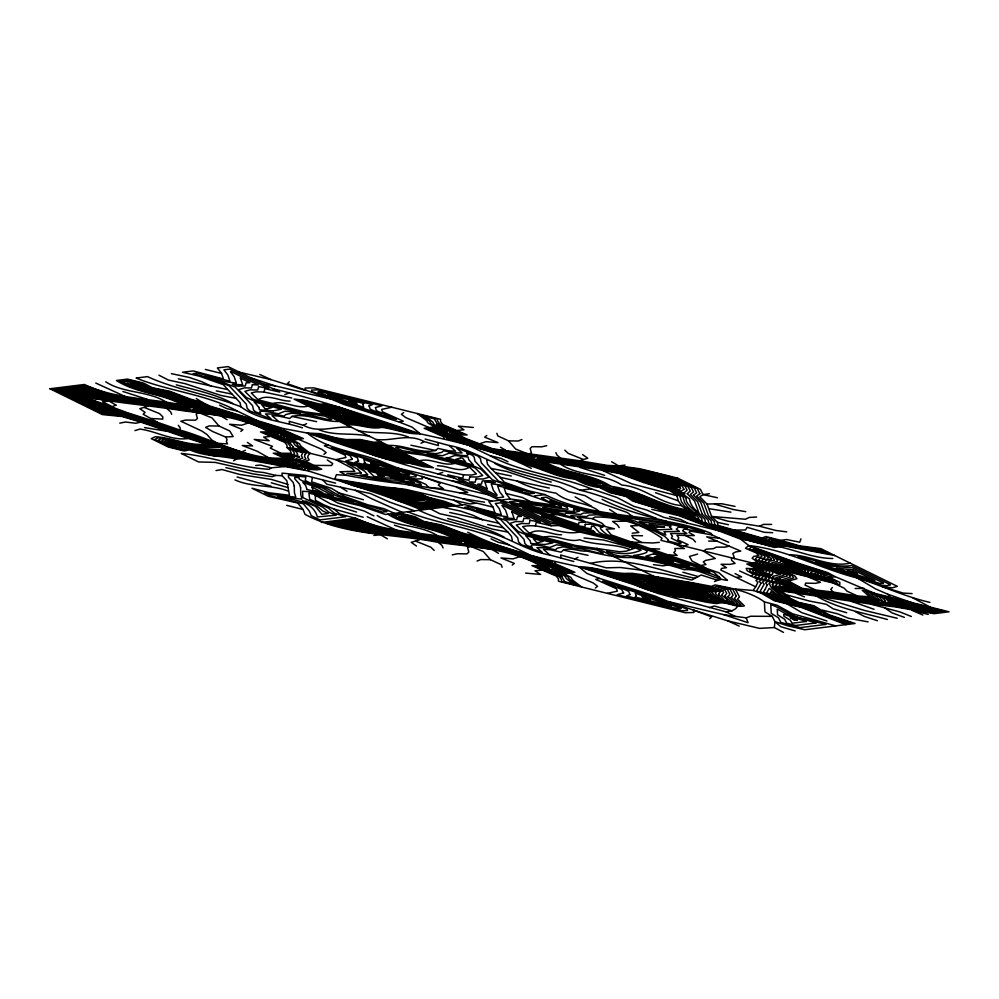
<?xml version="1.0" encoding="UTF-8"?>
<svg xmlns="http://www.w3.org/2000/svg" width="999" height="999" viewBox="0 0 999 999"><rect width="100%" height="100%" fill="white"/><g stroke="black" fill="none" stroke-linecap="round" stroke-linejoin="round"><path stroke-width="1.5" d="M731.568 557.854L731.53 560.214L735.064 563.399L730.032 564.373L721.078 564.285L726.498 567.682L721.553 568.394L720.828 570.042L755.656 586.788L757.854 582.467L755.943 580.456L757.841 579.22L739.572 570.928M467.707 532.217C502.022 549.949 541.146 558.453 578.746 566.733L586.925 573.451L599.562 578.421L655.669 596.328L668.006 601.523L693.318 610.027L693.943 612.487L685.314 612.724L558.503 581.256L558.379 578.846L556.181 575.998L531.893 565.621L540.197 565.634C509.128 548.164 472.952 547.402 438.474 542.445C394.006 533.503 346.066 536.213 305.07 514.41L303.034 509.465L297.727 503.034L268.344 496.316L251.96 488.249L269.181 492.794L289.46 495.279L286.863 480.831L282.143 475.699L282.08 473.114L304.982 475.412L335.577 483.166M783.478 632.392L774.375 627.534L774.937 621.64L772.264 616.371L764.947 611.888L764.397 601.885C750.112 591.62 732.13 588.374 715.172 584.914L711.538 586.351C684.964 581.306 658.466 576.947 631.892 573.239C613.661 574.924 596.828 566.795 578.746 566.733L632.642 584.215L658.803 593.706L726.061 611.863L735.189 616.358L746.191 617.832L750.674 616.233L772.264 616.371M769.48 578.608L768.031 579.72L773.701 583.553M766.295 577.922L759.19 572.514C774.225 576.211 771.49 570.242 762.025 567.544L776.96 571.253L783.041 573.826L784.015 575.137L775.898 577.697L792.432 587.3L806.68 591.645L772.989 587.037C768.93 587.649 771.727 585.614 768.818 583.878L770.529 582.529L764.685 578.933L766.295 577.946M888.673 601.835L918.543 607.442L886.712 599.55L888.673 601.798M312.3 477.897L311.638 481.868L331.418 488.299L345.067 496.665L367.882 504.832L383.841 508.666L394.418 513.349M718.568 594.005L720.416 591.758L709.19 590.109M721.728 594.942L723.601 592.607L722.889 591.246L708.778 589.46L686.238 584.403L678.433 583.978L706.867 597.989C712.549 594.767 738.336 607.854 722.002 595.466M724.887 595.729L726.773 593.468L724.849 589.735L721.665 590.347L710.301 589.11L684.228 583.428L673.988 582.679L707.729 599.288L713.998 598.713L730.968 602.01L725.049 596.141M728.046 596.59L734.315 602.984L716.046 599.675L707.517 600.074L668.905 581.056L682.217 582.454L708.366 588.174L719.292 589.348L723.064 588.286L727.284 589.185L729.957 594.318L728.071 596.503M380.706 441.77L373.676 442.245L360.464 439.56L345.704 439.51L335.214 437.737L320.479 433.691L307.33 433.054L283.254 428.546L210.577 406.281L202.722 402.634L190.709 399.225L169.768 391.283L152.56 387.812L143.656 383.104L127.497 379.108L116.446 380.482C136.488 393.606 162.038 393.032 182.692 405.132C149.925 398.014 115.147 399.238 84.353 384.478L49.95 388.761C93.456 401.411 138.749 403.721 183.329 410.764C212.575 414.622 242.645 417.058 268.781 431.955L260.477 431.943L284.752 442.332L286.95 445.179L287.075 447.577L290.297 450.761L291.333 453.321L273.189 453.184L284.365 457.992C247.702 460.527 214.36 439.56 179.758 430.007L180.27 427.984L178.284 425.274M773.688 583.603L772.04 584.727L773.538 586.338M325.537 414.61L304.046 411.775L258.067 399.737L251.211 392.969L256.044 391.808L263.973 392.033L264.86 388.661L279.795 392.083L228.072 366.608L217.382 367.932L221.578 373.414L223.464 378.996L193.269 370.929L182.53 372.265L199.363 376.173L223.214 384.627L240.035 402.609L240.884 406.793C258.366 420.055 282.005 421.016 302.46 427.847M402.035 452.285L423.539 455.119L469.518 467.157L476.373 473.913L471.528 475.074L463.598 474.85L462.712 478.221L447.777 474.812L551.223 525.749L558.778 525.536L579.682 532.017L608.179 538.823L634.377 548.351L626.086 551.186L619.742 551.748L575.461 545.442L529.482 533.416L522.627 526.648C541.683 522.177 560.364 536.076 579.682 532.017M535.402 525.711L536.288 522.34L551.223 525.749M712.324 592.07L712.337 592.719M800.961 538.873L799.749 542.22L786.488 539.497L780.818 540.384L765.796 536.525L762.012 538.049L717.919 525.387L717.457 522.352L711.6 516.446L707.03 504.045L699.824 496.815L703.034 494.58L709.352 493.756M291.995 464.922L303.833 464.747L299.837 462.774L293.694 463.748M771.34 559.228L768.006 555.357L761.738 552.335L819.63 572.29L821.178 573.126L817.332 573.813L817.632 574.85L826.123 579.17L770.241 565.309L765.072 561.438L766.046 560.264L771.328 559.24M765.109 589.447L767.282 584.827M754.145 548.863L823.725 572.489L828.208 574.9L823.551 575.674L823.838 576.311L833.503 581.006L833.491 582.067L761.7 564.26L763.898 563.448L758.616 559.852L759.852 558.341C774.6 558.903 753.433 549.562 752.384 549.775L754.095 548.913M672.477 596.915C687.449 596.515 702.11 602.597 717.232 603.571C726.423 600.536 735.027 608.091 744.342 605.894L737.537 599.15L739.485 596.89L735.364 589.023L753.246 590.484L755.656 586.788M765.084 589.472L763.298 592.207C776.011 597.065 786.488 605.394 801.186 605.769L820.616 613.211C810.189 603.433 794.592 605.731 783.179 597.464L771.665 588.111L888.973 603.995L926.435 610.564L933.878 609.64L874.912 595.017L876.023 595.879M737.799 606.206L735.576 608.791L731.967 610.839L726.061 611.863M712.374 591.995L711.6 591.745M715.509 592.907L716.32 591.957L714.809 591.733M832.392 587.537L830.756 589.36L833.104 592.082L857.279 595.941L869.63 596.778L862.212 590.259L949.05 611.8L934.115 613.661L894.517 606.78L870.803 604.108L781.268 590.896L790.883 598.588L799.013 602.484L813.985 605.781L829.282 614.885L855.094 623.488L804.844 629.745L787.849 625.849L774.937 621.64L780.831 626.723L795.179 630.943M885.376 601.348L882.904 598.064L923.763 608.204L904.632 606.043L882.055 601.76L885.364 601.361M289.285 381.793L287.362 383.691L330.994 399.038L343.331 404.245L399.438 422.14L412.075 427.11L420.254 433.828C457.854 442.107 496.978 450.611 531.293 468.344M709.715 618.768L711.638 616.87L693.318 610.027L727.946 620.916L759.602 628.383L774.375 627.534M779.844 585.551L778.933 586.151L787.237 587.287L775.374 580.918L774.725 581.306L777.884 583.004M273.227 410.876L259.428 409.827L258.966 407.505M339.373 421.416C323.501 422.34 307.742 412.924 291.933 416.421L289.623 418.494L278.509 416.046L271.99 415.646L278.484 421.403M388.211 445.467C404.071 444.543 419.83 453.958 435.639 450.474L437.949 448.389L449.075 450.836L455.594 451.236L449.1 445.492L425.124 439.048M526.498 506.98L578.621 524.587L578.97 522.377L587.337 522.077L614.46 528.796L606.243 529.133L611.288 534.915L719.08 572.852L727.459 580.357C712.612 578.933 699.687 568.231 684.315 569.73C666.995 563.973 649.263 560.152 631.256 557.417C617.132 558.316 600.986 554.12 586.975 551.111C579.058 551.723 570.978 547.152 563.361 550.087L561.051 552.172L549.925 549.725L543.406 549.325L549.9 555.069L573.876 561.513M783.778 562.949L787.112 564.048M266.87 409.14L265.01 408.653M460.589 457.842L462.437 458.029L465.671 461.9L455.856 459.328L460.202 458.054M538.449 542.694L536.563 542.532L533.329 538.661L543.144 541.233L538.836 542.482M772.464 579.87L771.378 580.506L775.224 582.592M240.809 431.418L242.907 429.72L229.583 424.275L241.533 425.199L248.114 423.064M486.775 435.464L484.677 437.162L497.989 442.607L486.038 441.683L479.458 443.831L466.271 438.723L458.803 434.927L467.107 434.94L442.819 424.563L440.621 421.715L440.497 419.305L313.686 387.837L305.057 388.074L305.682 390.534L271.054 379.645L239.398 372.177M512.225 565.097L514.323 563.399L501.011 557.954L512.962 558.878L519.542 556.743M323.901 454.345L326.149 452.597L321.803 449.3L298.551 439.348L292.757 439.947L299.45 443.756L301.124 446.391L310.239 453.334L308.291 455.219L307.704 457.38L309.166 459.965L305.469 461.188L321.778 469.218L317.033 469.867L307.854 469.293L308.703 471.041C346.665 483.404 384.74 494.605 421.541 509.977M403.671 412.55L401.423 414.285L405.769 417.594L429.021 427.535L434.815 426.935L428.121 423.139L426.448 420.492L417.332 413.561M595.329 588.024L597.577 586.276L593.231 582.966L569.979 573.026L564.185 573.626L570.879 577.422L572.552 580.069L581.668 587.012M703.833 550.973L706.218 549.188L713.386 548.663L716.283 547.152L724.887 547.152L729.145 546.166L740.796 551.098L735.626 551.96L732.816 553.483L734.64 558.616M678.908 489.735L680.731 488.461L680.132 487.262L673.726 488.061L678.758 489.685M308.703 471.041L285.077 466.533L271.328 467.819L269.143 469.293C239.423 467.694 211.064 456.343 181.256 453.421L198.564 461.95L215.222 462.4L255.494 471.628L263.898 472.552L275.861 475.412L282.143 475.699M273.251 410.864L281.456 409.203L254.108 401.86L254.932 402.634M776.685 584.665L775.261 585.589L775.911 586.276L792.257 588.573L770.329 577.035M561.051 558.016L560.614 554.982L606.256 567.832L620.217 567.482L641.47 570.204L664.497 573.788L691.795 580.007L701.173 574.999L717.669 580.307L721.103 579.445M233.579 460.826L236.501 459.053L241.983 458.728L285.077 466.533M224.962 449.787L225.362 449.225L244.293 455.619L234.528 453.796M228.059 450.724L237.962 453.946L226.498 451.91M751.31 575.774L753.621 574.413L747.202 570.779L746.203 568.381L757.554 568.98L746.815 564.01L753.333 563.249M499.5 500.287L585.164 521.528L577.385 517.22L592.332 518.631L595.054 517.082C618.656 516.446 642.906 524.587 662 538.211L660.926 540.334L839.809 584.702L839.822 582.33L829.894 577.559L835.239 576.673L874.749 593.369M773.039 576.348L773.114 577.459M289.635 424.338L289.186 421.303L303.459 425.312L306.581 423.626M421.004 443.256L424.125 441.583L438.386 445.579L437.949 442.545M574.875 558.99L577.996 557.305M258.067 399.737C267.944 393.406 279.495 401.273 290.135 401.099M469.518 467.157C459.627 473.476 448.076 465.609 437.45 465.784M529.482 533.416C539.373 527.085 550.924 534.952 561.55 534.777M808.041 571.003L809.365 570.679L791.945 565.122M780.531 562.125L774.774 563.798L777.197 565.434L808.803 573.101M267.17 408.928L271.728 407.555L261.913 404.995L264.972 408.603M228.022 450.736L217.695 451.161L224.937 451.773M756.655 517.045L749.387 517.407L745.366 519.243L711.6 516.446L727.697 521.153L759.552 526.223L763.561 524.388L771.628 524.425M242.769 451.448L245.429 450.274M521.928 439.498L518.344 440.996L508.553 440.871L497.789 435.889L496.89 433.291M477.072 561.063L480.656 559.565L490.447 559.69L501.211 564.672L502.11 567.27M224.875 449.825L208.441 450.437L193.419 447.702C206.843 451.136 220.791 451.511 234.515 453.796M179.758 430.007L157.605 422.365L143.169 414.26L145.042 412.35L139.823 408.678L147.902 406.156M479.458 443.831L492.844 448.838L579.682 460.739L587.749 458.216L582.542 454.545M416.458 546.028L411.251 542.357L419.318 539.835M714.435 581.53L717.669 580.307M773.064 576.336L780.781 574.238L775.886 571.515L767.107 569.343C777.234 572.265 773.288 576.935 762.437 573.551L768.83 577.734M774.1 560.352L769.13 561.213L768.306 562.225L773.039 565.471L820.142 577.147L813.998 573.364L817.669 572.24L771.228 556.181L774.612 559.665M275.861 475.412L272.29 476.673L253.309 473.938L225.886 467.657M284.802 394.543L289.523 392.932C333.741 404.57 376.898 419.318 420.254 433.828C407.005 434.39 394.855 429.046 381.88 427.372C370.005 429.945 358.629 423.414 346.865 425.112M488.174 494.705C452.759 486.913 417.844 476.298 384.24 462.649C359.178 451.885 328.808 450.749 307.33 433.054C350.686 447.564 393.831 462.312 438.049 473.951L442.769 472.34M709.477 607.629L714.198 606.018L731.967 610.839M134.952 430.619L139.81 429.083C156.019 431.019 171.791 441.083 188.162 438.461L205.981 444.031C188.624 446.228 172.477 437.774 155.307 436.713L151.274 438.661L168.119 446.953L184.303 450.986L189.698 449.837C204.695 456.506 220.916 455.656 236.501 459.053M683.828 546.003L688.099 544.692L677.759 539.822L678.796 537.862L676.935 535.264L694.367 535.589L688.973 532.43L690.284 531.056L712.037 534.915L728.646 542.27M776.997 561.363L777.684 560.302L775.761 558.329L789.335 563.636M811.6 571.778L810.876 572.627M399.438 422.14L403.259 421.153L382.48 411.813L381.705 409.39L391.745 407.205M328.147 444.742L324.325 445.741L345.092 455.069L345.879 457.492L335.826 459.677L352.46 468.481L354.795 471.291L339.91 471.778L346.466 475.349C394.842 485.014 444.717 486.163 492.07 501.211M599.562 578.421L595.741 579.408L616.52 588.748L617.295 591.171L607.255 593.356M272.715 403.559C284.44 400.05 296.303 409.39 308.179 406.056M454.857 463.324C443.144 466.833 431.281 457.492 419.393 460.826M544.143 537.237C555.856 533.728 567.719 543.069 579.607 539.735C595.829 545.791 613.498 543.256 629.682 549.425M546.74 445.654L541.82 446.815L532.042 446.69L530.157 448.451L531.418 452.947L528.421 454.145L515.634 449.026L508.553 440.871M452.26 554.907L457.18 553.746L466.958 553.871L468.843 552.11L467.582 547.614L470.579 546.416L483.366 551.535L490.447 559.69M776.885 561.388L771.54 563.011L775.199 565.471L814.16 575.137L810.901 572.664M785.813 564.31L788.024 564.947M188.162 438.461L140.946 422.14L135.702 423.239L125.512 422.028L119.755 423.139M697.602 554.108L689.435 556.443L692.045 561.076L705.818 568.019M752.297 562.999L757.604 561.938L752.147 558.279L753.671 556.431L758.803 555.569L756.031 552.834L745.466 548.276L748.825 545.579C786.8 549.575 820.554 568.793 857.179 577.996C881.655 585.464 904.894 596.74 929.907 602.385M701.723 565.309L705.931 564.522L703.284 561.925L705.531 560.439L715.272 558.491L702.909 550.736M785.626 564.348L781.243 565.359L801.498 570.354M216.046 470.566L221.94 469.53L239.648 474.425L271.278 479.395L287.974 484.403M782.716 563.361L777.996 564.597L805.144 571.828L804.632 571.128M811.613 571.778L813.536 571.453L793.069 564.922M706.081 596.665L682.492 585.089L688.261 585.364L706.543 589.522M668.244 565.022L662.986 565.821L653.408 564.647M298.551 439.348L303.459 438.623L284.565 430.407L283.254 428.546M429.021 427.535L424.113 428.271L443.007 436.476L444.318 438.349M569.979 573.026L574.887 572.29L555.993 564.085L554.682 562.212M651.773 509.328L678.446 515.521L740.571 539.098L748.001 540.209L774.587 547.464L785.289 546.128L834.777 555.531M706.093 596.665L723.8 599.6L718.955 594.805M89.96 389.21L70.18 391.633L82.642 394.73L112.125 397.689L140.722 402.472L189.423 408.741L132.879 400.424L111.988 396.391L89.972 389.223M412.175 497.652L407.105 498.289L403.146 496.303M416.246 498.489L408.216 499.5L398.376 494.98L399.837 495.179M321.378 522.44L355.781 518.156C386.563 532.917 421.353 531.693 454.12 538.811C433.466 526.71 407.917 527.285 387.874 514.16M510.202 498.951L506.006 493.469L504.12 487.899C521.603 492.694 538.586 497.452 554.982 505.194L510.202 498.951L488.798 501.61L492.994 507.092L494.88 512.662L464.697 504.607L385.339 514.473L360.327 505.781L315.234 495.217L315.497 500.349L323.651 504.732L334.028 509.053L363.211 517.232M534.303 495.954L545.054 494.617C596.603 520.541 657.841 512.137 711.076 533.329L712.037 534.915M449.1 445.492C473.364 449.8 492.769 465.097 516.92 470.142C538.249 476.236 559.964 480.681 580.094 490.259L591.458 488.848L616.97 497.49L633.903 506.381L646.603 509.965L663.786 517.345L719.367 530.881M524.85 464.248C541.783 468.618 557.28 477.497 575.012 479.083C585.764 485.427 598.701 489.473 611.126 486.401C637.724 489.697 660.152 505.544 686.463 509.915L681.58 505.619L678.296 500.861L676.847 495.654L670.279 490.859L643.219 482.405L619.417 473.551L601.823 470.129L544.88 461.75C565.534 473.851 591.083 473.276 611.126 486.401M643.219 482.405L677.622 478.134L700.386 489.335L703.034 494.58L717.482 497.764M625.087 465.097L618.593 465.859L607.467 465.409L579.682 460.739M373.913 535.464L380.407 534.702L387.387 538.811M632.18 533.191L638.885 532.479L630.644 525.911L637.911 525.574M550.174 515.234L556.918 514.522M850.224 563.136C829.282 567.869 809.964 554.732 789.485 554.795M659.415 542.332L652.772 542.981L631.793 542.145M270.105 436.476L263.636 437.087L269.181 440.771L254.221 439.435L272.527 446.353L270.217 448.076L279.82 452.684M457.467 430.419L463.948 429.795L458.391 426.123L473.351 427.46M541.533 570.142L535.052 570.766L540.609 574.437L525.649 573.114M255.719 465.497L260.514 465.047L271.328 467.819M336.613 410.227L338.886 410.027L357.505 416.795M288.112 491.071C270.916 484.303 252.148 487.762 234.99 479.895M662.387 590.334L660.114 590.534L641.495 583.766M326.523 403.658L320.167 404.208L304.258 400.187L294.031 399.088L433.541 467.794L423.314 466.695L407.405 462.674L401.061 463.236M352.747 417.482L349.9 417.744L342.182 413.948L351.86 417.182M362.35 420.392C349.987 423.052 339.26 414.797 328.646 409.94L328.971 410.002M362.425 445.504C377.51 442.707 391.196 452.547 404.245 458.678C392.42 455.606 381.443 457.342 370.067 450.099M368.144 447.49L378.534 447.789L394.205 455.507L390.284 454.932M371.054 448.476L377.472 448.151L389.722 454.183L388.686 454.033M636.688 580.169C648.888 577.509 659.802 585.751 670.354 590.621L670.117 590.571M736.9 577.272L741.633 576.898L735.089 573.588M336.526 410.239L323.326 408.204C336.713 415.097 350.711 423.988 366.371 421.378M293.644 463.748L292.22 463.748M662.399 590.334L675.674 592.357L652.147 580.769L643.281 578.97L630.207 579.008M339.323 411.226L356.893 417.17M659.727 589.323L642.107 583.391M225.599 437.013L233.142 436.575L229.795 430.994L219.018 426.024L209.228 425.899L205.644 427.385L212.575 431.481L225.599 437.013L227.085 439.61L226.373 441.57L227.535 443.893L217.47 443.344L211.751 439.985L207.118 434.652L202.11 431.181L180.844 421.228L185.752 420.067L195.529 420.192L197.415 418.431L196.166 413.948L199.151 412.737L211.938 417.857L219.018 426.024M362.262 445.517L360.414 445.467M370.779 448.501L372.415 449.15M459.865 492.819L467.807 492.42L456.518 487.237M303.459 425.312C319.131 433.866 335.065 425.474 351.448 427.36M424.125 441.583C408.441 433.029 392.507 441.421 376.136 439.523M590.409 563.411C625.761 555.132 660.726 571.453 695.304 578.346M707.03 504.045L721.653 503.746L735.039 506.406M367.719 447.515L366.333 447.502M733.303 530.157L745.566 529.945L747.152 527.347L764.397 532.292L772.702 532.704M339.26 411.238L338.236 411.238M659.74 589.323L660.814 589.323M314.148 465.384L331.518 465.509L332.729 463.586L327.247 459.927M364.722 446.516C377.247 443.831 388.199 451.835 398.938 456.955L397.14 456.618M413.898 479.045L422.527 478.808L421.89 476.348L440.209 483.191L438.286 485.089L443.556 488.773L428.471 487.337L425.874 484.39L413.898 479.045L287.075 447.577M364.635 446.516L363.823 446.516M662.687 527.047L655.556 527.247L649.075 524.275L664.647 527.11L662.712 527.047M855.094 588.498L864.222 588.386M341.546 412.237L338.786 412.112M657.404 588.324L660.239 588.461M361.288 419.38C351.136 420.941 341.958 417.132 333.366 411.376L338.624 412.088M386.713 454.645L371.341 449.363M628.234 521.128L612.549 521.416L617.307 524.825L619.23 527.609M708.578 541.058L717.27 541.271L729.145 546.166M642.569 535.776L631.843 535.489L633.341 538.161L641.845 542.494M361.201 419.38L362.237 419.43L359.478 418.593M366.396 421.378L369.555 421.64M363.861 420.379L367.357 420.666M363.711 446.503L363.037 446.478M635.139 580.182L634.465 580.144M107.767 396.516L97.552 396.091L75.237 392.357L91.421 390.347L114.036 397.377L109.053 396.615M370.679 528.034L359.528 527.135L365.934 526.336L370.604 528.009M649.662 548.626L659.677 549.063M832.791 558.491C814.547 558.453 797.552 550.836 779.994 546.903M705.918 595.679L686.45 586.163L708.753 590.571M107.78 396.516L109.028 396.615M150.974 418.494L162.762 419.118L162.775 416.745L159.415 413.536L144.393 407.505M337.762 411.213L330.719 410.327M661.138 589.348L667.819 590.159M365.497 447.465L371.266 449.338M912.087 593.606L903.021 593.069L882.042 586.55L892.344 587.812L897.364 586.351L820.791 548.638L799.237 545.779L780.818 540.384M387.362 454.682L390.247 454.932M705.931 595.679L710.926 596.278M341.346 413.111L339.585 412.937M386.213 453.771L374.288 449.8M291.895 463.723L281.606 462.949L291.995 464.935M346.466 475.349L336.401 474.675L334.827 478.983L382.929 486.8L404.857 489.235L470.054 503.946L476.048 503.196L462.962 498.826L406.293 484.065M657.629 587.449L659.415 587.624M341.458 413.111L342.52 413.186M390.934 455.744L387.287 455.731L371.541 450.025M656.48 587.375L657.542 587.449M362.987 446.466L360.214 446.216M225.025 451.773L226.361 451.898M634.402 580.144L631.643 579.895M666.058 554.632L677.135 555.432L673.801 552.559L675.449 550.836L674.824 548.451L684.477 548.551L673.95 543.556M386.251 453.783L387.487 453.896M390.946 455.744L397.028 456.593M380.007 530.244L368.981 529.77L346.653 526.036L362.849 524.025L385.452 531.043L380.107 530.257M360.327 445.467L358.416 445.292M660.376 588.473L665.634 589.185L649.962 581.468L636.763 581.131L637.874 581.468M833.104 592.082L801.86 588.324L788.598 581.043L796.94 578.746L794.842 575.923L781.23 570.167M395.492 492.557L411.101 494.28L418.094 497.365M410.514 495.679L399.225 494.418M410.589 496.416L401.273 495.367M403.808 496.378L412.137 497.639M387.5 453.896L388.361 453.996M719.505 538.311L706.668 536.825L717.27 541.271M248.401 456.805C228.796 452.36 208.654 453.009 189.735 447.165L178.359 444.892L173.576 445.217L168.269 442.607L173.052 442.47L198.102 448.251C202.672 449.463 226.161 451.785 221.116 447.29L249.862 457.018L248.489 456.818M397.477 493.506L412.624 495.841M550.461 458.991L491.296 450.037L458.866 437.737L449.288 432.142L455.419 431.943L436.675 424.125L444.343 429.632L434.877 430.931L450.424 437.45L452.734 439.248L471.603 444.93M358.304 445.279L357.305 445.142M395.342 492.532L392.407 492.095M448.539 541.57L507.704 550.524L540.134 562.824L549.712 568.419L543.581 568.618L562.325 576.435L554.657 570.928L564.123 569.63L560.739 567.956L548.576 563.111L546.266 561.313L498.126 546.728C473.551 540.047 450.661 528.434 425.649 523.526L405.507 516.021L398.301 516.908C410.052 524.375 424.6 525.237 437.587 529.595L463.898 541.221L460.989 541.833L401.361 532.979L380.457 528.846L359.915 521.69L336.551 524.587L355.319 529.258L373.551 531.743L385.689 532.33L448.539 541.57M367.507 420.691L368.294 420.791M550.461 458.991L613.311 468.231L625.449 468.818L643.681 471.316L662.449 475.974L639.085 478.871L618.543 471.715L597.639 467.582L538.011 458.728L535.102 459.34L561.413 470.966C574.4 475.324 588.948 476.186 600.699 483.653L593.493 484.54L573.351 477.035C548.339 472.127 525.449 460.514 500.874 453.833L471.753 444.98M360.065 446.191L358.591 445.991L365.597 448.076M397.377 493.494L396.166 493.331M631.493 579.87L630.706 579.77M166.558 431.218L144.518 427.584M617.469 470.142L630.019 470.791L652.347 474.525L636.151 476.548L613.548 469.518L617.245 470.117M786.75 531.868L775.973 530.506L759.552 526.223M398.926 494.38L398.339 494.305M400.749 495.304L400 495.204M369.568 421.64L377.872 423.002L362.113 418.319M629.432 578.921L621.128 577.559L636.925 582.267M730.981 512.162L709.39 508.753M368.419 420.816L361.451 418.656M584.04 537.986L603.346 539.984L634.377 548.351M630.656 579.757L630.019 579.67L637.549 581.905M357.53 430.357C374.5 434.69 392.257 430.419 408.591 437.15M370.042 436.526C353.072 432.192 335.314 436.476 318.993 429.745M549.9 555.069C525.636 550.761 506.231 535.464 482.08 530.432C460.751 524.325 439.036 519.88 418.906 510.302M660.988 587.837L661.138 587.862C659.577 586.313 642.969 578.508 642.757 582.467M263.811 384.203L275.312 385.926L330.994 399.038M396.578 467.844L452.272 480.956L463.761 482.679M397.552 494.18L395.891 493.918M668.006 601.523L723.688 614.635L735.189 616.358M356.905 445.092L356.243 444.992M710.938 596.278L714.972 597.002M707.767 594.505L694.405 588.299L709.203 591.982M462.962 498.826L484.515 502.147M395.791 493.269L394.555 493.081M825.973 594.642L810.264 592.157L865.971 599.812L882.254 600.424L879.12 596.615L928.82 608.928L923.888 609.54L887.149 603.071L825.998 594.655M316.671 421.678L291.933 416.421M410.901 445.217L435.639 450.474M588.099 555.344L563.361 550.087M291.82 398.002L263.973 392.033M435.751 468.893L463.598 474.85M773.613 586.513L798.388 589.984L789.922 586.95L773.189 577.547M708.141 594.555L709.053 594.717M390.759 491.208L411.338 493.581L420.816 497.739L434.64 501.598L415.984 503.921L403.434 500.262L387.137 493.106L369.717 487.375L390.609 491.183M714.273 591.645L710.464 590.946M356.119 444.967L349.7 443.881L366.208 448.801M709.128 594.717L710.326 594.942M745.741 511.675L733.478 509.577L714.497 504.033M393.843 492.957L392.882 492.782M330.532 410.289L329.445 410.089M668.468 590.272L670.017 590.559M392.145 492.057L376.748 489.073L386.388 492.195M395.055 493.781L393.918 493.568M711.55 595.754L706.081 594.942L690.409 587.225L709.789 591.358M868.106 621.865L848.601 618.294L837.649 613.848L822.377 610.139M711.588 595.766L715.921 596.64M282.43 464.86L255.619 459.827C233.404 454.845 210.539 456.293 188.898 448.526L184.278 447.764L179.645 448.763L171.004 446.603L158.079 440.234L160.989 438.823L168.769 439.86L198.102 446.441L212.712 445.791L209.827 444.13L142.395 421.491L119.243 414.785L102.785 412.999L61.563 392.707L86.651 398.926L124.088 412.749L257.417 457.854L285.239 460.764L290.846 459.74L280.881 455.02L296.84 455.332C299.288 455.119 295.741 451.161 294.83 450.574L302.884 452.572L301.386 455.669L302.747 458.154L299.088 459.378L299.488 459.977L314.598 467.432L302.073 467.282L301.998 468.593L282.455 464.86M710.401 594.954L712.349 595.329L709.69 592.657M393.656 493.518L392.819 493.356L393.594 493.506M236.501 398.439L221.016 395.467L185.339 383.728L168.356 380.032L158.953 375.199M486.688 460.102L487.537 464.273L491.071 468.444L506.555 471.428L542.232 483.154L559.215 486.85L568.618 491.683L585.052 495.641L593.094 500.449L627.035 512.4L632.667 516.595M512.312 540.459L511.463 536.288L507.929 532.117L492.445 529.133L456.768 517.407L439.785 513.711L430.382 508.878M385.776 491.396L392.182 492.657M227.31 389.523L178.297 378.796M491.071 468.444L500.274 477.372L549.275 488.086M507.929 532.117L498.726 523.201L449.725 512.475M711.425 591.708L709.814 591.358M216.259 390.896L231.905 394.106M495.666 472.777L511.326 475.999M891.608 602.185L906.692 605.032L890.521 601.023L891.558 602.135M487.674 524.575L503.334 527.784M323.214 480.432L326.873 484.253L370.379 493.518L389.697 502.122L414.548 510.851M715.659 597.14L719.954 598.139L715.509 593.593M171.391 373.651L189.211 377.435L201.773 381.693L211.114 386.138M442.807 507.33L460.639 511.113L473.201 515.359L482.542 519.817M708.878 590.047L707.055 589.647M708.878 590.609L709.789 590.796M897.189 618.256L864.635 610.489L815.509 595.529C837.224 608.641 863.161 612.687 887.362 619.48M717.457 522.352L728.483 524.75M715.933 596.64L712.337 592.757M666.583 521.278C644.555 515.721 622.439 509.827 602.122 499.325M545.054 494.617L528.209 490.709L504.358 482.255L500.274 477.372M453.946 505.944L470.791 509.852L494.642 518.306L498.726 523.201M681.58 505.619C659.74 503.821 643.693 486.663 621.84 485.064C603.583 473.139 579.52 476.436 561.101 464.635M676.847 495.654L631.818 483.828L601.823 470.129M469.842 446.016L490.197 455.769L500.886 458.329L507.979 461.738M257.742 420.866L237.375 411.113L226.698 408.554L219.593 405.157M529.158 554.545L508.803 544.792L498.114 542.232L491.021 538.836M205.319 369.43L221.578 373.414M506.006 493.469L522.252 497.452L531.83 502.26M476.748 503.109L492.994 507.092M337.462 492.457L363.436 499.775M753.246 590.484L761.525 593.344L774.175 600.674L801.198 607.38L845.916 624.625M398.926 512.787L415.084 516.783L423.988 521.478L441.183 524.962L462.137 532.904L474.15 536.313M677.622 478.134L639.922 468.781L618.593 465.859L611.613 461.75M928.233 614.397L912.075 610.401L922.889 615.059M835.776 625.886L792.669 613.836L777.01 605.219L764.397 601.885M237.075 476.985L271.029 486.201M286.713 505.357L303.034 509.465M669.442 516.645L680.781 519.517L686.85 522.652M598.526 510.789C586.088 501.386 568.344 503.583 556.193 493.231C542.494 490.721 528.783 487.462 516.458 480.744M272.939 388.698L289.523 392.932M438.049 473.951L454.632 478.184M240.884 406.793C210.389 394.792 177.372 390.284 147.477 376.623L136.126 378.047C169.118 391.458 206.056 393.981 237.375 411.113M176.311 384.852C195.342 390.197 215.384 393.918 232.817 403.509M551.261 482.03C532.23 476.685 512.187 472.964 494.767 463.374M447.739 518.531C466.77 523.876 486.813 527.597 504.233 537.187M678.696 512.4L660.351 506.281M678.808 512.425L686.101 514.647M870.803 604.108L899.862 611.925L911.375 616.495M749.487 537.674L766.483 541.82L762.549 541.82L740.709 535.876L731.305 532.255L749.475 537.674M785.664 594.63L809.814 601.136L826.223 604.258L833.166 608.791L846.69 612.724M355.319 518.206L339.985 514.123L334.028 509.053M659.59 505.956L696.241 515.347L698.563 517.682L698.825 519.455L686.251 514.697M679.432 512.062L671.69 509.652L694.03 515.509L695.529 517.669L691.907 516.171M659.452 505.919L647.627 502.747L643.856 500.174L649.113 502.497M560.814 472.402L566.995 474.038C567.482 476.723 541.058 465.222 551.835 469.468M659.078 505.919L660.189 506.231M659.39 505.906L649.138 502.509M560.764 472.39L553.458 470.054M682.891 572.24L698.151 576.535M680.344 512.312L691.882 516.171M187.812 401.61L218.057 411.813L201.561 409.44L170.916 395.067L160.577 392.844L177.123 397.964M826.922 620.991L801.897 612.687L787.212 603.958M271.266 482.779L287.862 487.562M187.7 401.573L178.034 398.201M604.67 475.387L580.032 467.445M206.293 408.778L211.888 410.377L203.284 409.103L188.436 402.322L195.017 404.757M122.914 391.496L147.54 399.438M394.33 525.174L418.968 533.116M140.946 422.14L122.028 416.508L102.385 414.573L49.95 388.761M472.19 444.567L455.532 439.56L438.461 431.818L447.465 430.594L443.506 427.535L451.523 430.931C438.249 430.119 453.883 436.263 458.566 438.349L472.252 443.631M256.468 421.566L227.422 412.737C202.31 405.894 179.033 393.668 153.322 389.098C143.357 386.263 134.403 378.359 123.401 382.317C136.089 390.671 151.885 391.795 166.071 396.416L189.286 406.668L187.737 407.23L128.609 398.476L106.806 394.018L87.113 386.838L60.065 390.197C78.471 395.367 97.303 399.3 116.458 399.637L235.776 417.245L265.284 428.396L274.762 433.154L274.875 433.953L268.269 433.941L289.735 442.994L293.256 446.803M256.543 421.59L277.647 427.934L279.608 429.757L296.291 436.85L286.401 438.099L293.344 442.445L294.98 444.98L301.373 450.062L293.331 448.064L293.269 446.828M635.976 582.517L614.01 575.736L629.407 578.159L641.383 578.009L653.146 580.382L681.58 594.38L668.443 591.545L661.413 591.608L635.851 582.479M730.656 531.518L765.883 541.133L772.552 542.095L775.811 541.233L786.762 544.268L775.299 542.12L765.971 543.194L740.559 536.488L726.66 531.106M580.094 490.259C606.693 496.253 630.844 508.841 656.218 518.281M206.206 408.753L199.276 406.443M472.415 444.63L485.651 448.663L472.552 443.756M361.363 418.631L357.804 417.482M365.834 448.139L367.669 448.713M638.224 581.568L642.07 582.804M637.612 581.93L638.798 582.292M522.202 458.379L515.696 456.506L524.288 457.779L539.135 464.572L531.743 461.788M731.156 531.131L765.072 540.397L770.616 541.083L773.313 540.059L798.251 547.09L778.071 543.144L768.131 544.268L740.571 537.15L682.767 515.247L640.234 501.935L632.117 496.803L610.926 490.472C628.696 487.162 643.581 499.6 659.864 504.445L689.01 512.187C707.117 516.371 683.84 505.993 686.301 498.026M361.938 418.256L361.313 418.069M636.937 582.267L637.687 582.492M477.547 541.858L489.485 545.491L472.977 543.106L442.307 529.408M731.081 531.106L709.115 523.713L708.016 520.017L702.309 514.26M730.319 531.418L715.359 526.785L726.535 531.056M422.814 499.537L424.787 500.124L412.112 501.71L393.768 494.468M522.252 458.404L524.637 459.165M477.122 541.733L474.725 540.946M591.458 488.848C558.453 475.424 521.515 472.902 490.197 455.769M422.54 499.438L418.569 498.126M407.542 511.713C440.547 525.137 477.485 527.659 508.803 544.792M361.026 417.982L359.303 417.407M359.29 418.531L357.068 417.807M637.974 582.592L639.747 583.166M790.147 565.659L801.623 569.318L801.385 570.117M367.694 448.726L369.218 449.225M157.605 422.365L126.686 412.475L87.65 398.114M639.198 582.429L640.809 582.954M790.921 565.347L805.269 569.929L804.582 571.041M442.27 529.395L432.005 526.523L441.296 528.396L455.357 534.065M792.881 564.86L789.597 563.723M789.335 565.384L788.161 564.997M788.398 565.646L798.189 569.005L785.401 565.859L788.161 565.571M678.296 500.861L655.531 492.694M356.156 418.069C359.053 421.965 336.076 414.41 337.849 412.699M791.508 564.972L787.1 563.424M367.07 449.075L368.256 449.463M642.769 582.467L645.928 583.553M474.463 541.433L483.304 544.055L474.712 542.782L459.865 535.988L466.083 538.261M790.309 565.147L789.11 564.747M877.434 620.716L864.21 616.358L855.331 611.65M250.911 377.847L275.312 385.926M452.272 480.956L476.66 489.035M223.189 413.037L198.514 409.54L196.603 407.467L173.764 397.302L140.447 388.024L133.829 385.065L137.313 384.64L144.218 387.862L156.356 391.421C179.171 396.578 200.487 406.705 223.089 412.999M723.688 614.635L748.089 622.714L746.191 617.832M494.617 546.715L469.942 543.219L467.919 541.096L445.192 530.981L411.875 521.703L405.257 518.743L408.728 518.319L415.646 521.54L427.784 525.099C450.262 530.132 471.228 540.147 493.494 546.328M373.189 528.309L375.899 529.158L351.785 526.748L364.398 525.174L371.89 527.859M524.812 459.215L531.73 461.775M874.075 609.315L850.998 601.173M368.281 449.475L369.892 450.037M474.363 541.396L470.142 539.922M355.419 417.819L355.082 417.707M356.556 512.062L330.582 503.871L315.234 495.217M373.151 528.296L372.053 527.922M701.261 520.804L645.167 502.472L635.876 496.965L619.305 492.12C630.344 490.809 639.947 498.563 649.874 502.122L689.185 513.299L698.126 514.847L701.71 518.456L702.11 521.103L701.398 520.854M367.42 449.762L342.582 442.058L357.979 444.48L369.955 444.33L381.718 446.703L410.164 460.714L397.028 457.867L389.985 457.942L368.394 450.099M418.544 498.114L417.532 497.764M416.208 498.476L415.172 498.126M639.76 583.166L641.321 583.716M455.382 534.078L471.778 539.897M504.807 453.996L503.958 453.708L529.058 457.342L531.081 459.465L553.808 469.58L587.125 478.858L593.743 481.818L590.272 482.242L583.354 479.021L571.216 475.462C548.551 470.417 527.047 460.139 504.832 453.996M357.729 417.457L356.918 417.17M354.832 417.619L354.283 417.432M524.275 459.615L509.515 455.069L526.023 457.455L549.537 468.543M370.055 449.5L371.416 449.975M788.973 564.697L788.199 564.423M358.728 417.22L357.679 416.858M367.507 449.787L368.381 450.087M524.3 459.627L548.713 468.331M355.382 417.232L356.119 417.482M372.727 449.25L374.225 449.775M99.288 394.368L88.112 393.456L94.518 392.657L99.176 394.33M642.881 583.079L643.793 583.391M474.7 540.946L472.177 540.047M354.245 417.42L353.122 417.033M413.961 497.065L420.442 499.325L410.152 500.599L394.031 493.843M386.576 491.67L387.487 491.983M553.346 470.017L552.122 469.58M857.179 577.996L875.549 588.886L887.774 594.23L911.225 602.422M788.236 564.435L787.112 564.048M375.124 449.5L377.684 449.138L385.402 452.934L375.924 449.787M375.324 449.575L376.099 449.85M646.553 583.179L649.1 582.817L656.818 586.613L646.79 583.266M414.897 498.026L410.639 496.428M352.21 417.295L351.423 417.02M354.495 416.92L341.621 412.237M353.334 417.095L342.557 413.186M645.953 583.566L656.443 587.375M644.455 583.628L657.379 588.324M387.649 492.045L388.623 492.395M386.413 492.207L390.921 493.968M199.238 406.431L197.515 405.781M418.269 497.427L429.52 500.886C416.308 505.132 403.284 500.611 391.658 494.305M416.695 497.465L417.432 497.739M904.345 617.37L892.095 612.887L884.889 607.966M456.218 505.669L443.968 501.186L428.159 497.34L418.818 492.894M416.433 497.377L412.762 495.904M388.661 492.407L391.97 493.693M254.945 423.101L241.933 418.231L272.04 427.335L289.111 435.077L280.145 436.276L284.066 439.36L276.061 435.951C289.56 437.062 273.564 430.494 269.006 428.546L255.332 423.251M253.247 423.101L230.17 415.384L142.52 403.396L114.273 398.663L102.123 398.064L83.891 395.579L65.122 390.921L88.486 388.012L109.041 395.167L129.932 399.313L189.56 408.154L192.47 407.542L166.159 395.916C153.172 391.571 138.624 390.696 126.873 383.241L134.078 382.342L154.233 389.86C179.233 394.767 202.123 406.368 226.711 413.062L274.85 427.634L277.16 429.433L289.323 434.278L292.695 435.964L283.579 437.038L283.354 437.712L290.896 442.757L272.165 434.952L278.234 434.815L277.485 433.603L253.309 423.126M470.017 539.872L469.38 539.635M526.61 556.88L513.349 551.898L543.468 561.001L560.539 568.743L551.535 569.967L555.494 573.026L547.477 569.63C560.926 570.879 544.942 564.098 540.434 562.212L526.748 556.93M413.848 497.027L411.713 496.178M780.756 560.951L786.313 563.124M197.465 405.756L195.717 405.057M468.743 539.385L467.332 538.811M583.179 459.378L568.156 453.346L564.797 450.137M415.821 541.183L430.844 547.215L434.203 550.424M177.148 397.964L178.034 398.339M402.335 512.362L371.678 498.751L355.219 490.247M543.119 562.624L529.52 557.355L540.734 560.726L556.955 567.857L554.345 568.194L544.692 563.311M666.445 512.4L657.342 508.628L632.842 501.123L625.874 496.378L609.752 492.569L600.074 487.774M543.219 562.662L544.68 563.299M392.108 493.756L393.743 494.455M467.257 538.773L466.508 538.461M796.066 593.331L804.432 596.903M411.238 495.991L410.552 495.691M808.253 576.873L820.504 582.292L815.446 583.341L805.644 583.129L805.069 585.127L814.797 589.585M259.777 374.463L271.054 379.645M727.946 620.916L739.223 626.098M454.383 437.287L469.48 443.206L458.266 439.835L442.045 432.704L444.655 432.367L454.308 437.25M857.279 595.941L846.977 591.158L844.205 588.174L833.428 583.116M273.626 429.795L258.092 423.676L269.318 427.048L285.527 434.19L282.917 434.528L273.701 429.845M778.221 596.79L788.024 601.473L781.368 599.812L770.004 593.369L771.066 591.745L776.098 595.579M684.327 535.052L693.069 539.26L695.479 541.995M592.332 518.631L602.135 523.364L605.082 526.473M487.287 488.948L477.609 484.19L481.493 484.016L482.305 480.931L490.397 480.694L495.329 482.629L484.852 482.005L487.1 488.648M596.965 548.289L704.969 601.473M511.75 511.65L521.391 516.371L517.507 516.545L516.695 519.63L508.603 519.867L503.671 517.932L514.148 518.556L511.9 511.913M373.951 515.896L364.348 511.088L337.749 502.972L329.608 498.588M575.112 496.878L591.483 506.268M777.971 596.665L776.148 595.604M367.182 516.733L397.177 530.432M95.767 383.054L125.749 396.753M912.861 597.914L930.306 607.155M437.899 535.926C419.48 524.125 395.417 527.422 377.16 515.496M166.471 402.247C148.064 390.447 124.001 393.743 105.732 381.818M835.239 576.673L827.821 572.689L799.088 563.511L748.825 545.579L740.571 539.098M269.006 457.954L257.13 451.236L242.295 445.517L252.61 445.941L247.39 442.42M453.633 499.987L462.275 504.907M770.741 577.622L765.671 574.587L771.815 574.912L769.742 575.549L770.266 576.997M500.474 447.215L505.694 450.337M493.306 550.224L498.526 553.346M221.878 416.558L227.098 419.68M770.878 577.697L771.865 578.409M340.497 487.175L347.065 491.258M777.896 583.016L778.683 583.553M196.279 398.539L202.722 402.634M609.577 509.415L616.146 513.748M779.657 593.344C792.407 605.606 812.474 603.421 825.748 614.835L846.515 621.865L843.318 622.252L801.435 606.356C785.888 605.419 773.663 597.14 759.952 591.633L764.185 584.19L762.374 582.167L764.21 580.881L758.004 577.36L760.002 576.086L753.396 572.115L752.697 570.454L763.561 571.016L763.823 570.354L754.195 565.809L757.679 565.397L779.095 570.716L788.948 574.875L790.471 576.947L782.467 579.707L797.464 587.999L803.308 589.81L861.188 597.827L876.023 598.576L870.678 593.431L938.935 610.364L928.995 611.6L890.821 604.919L774.812 589.023L779.607 593.306M773.676 592.082L780.694 597.127C790.621 604.045 803.346 604.17 813.548 609.777L803.046 605.756L779.932 599.987L772.027 594.967L766.658 592.782L769.267 588.336L773.538 591.982M775.873 583.054L776.835 584.165M560.526 458.116L557.017 455.107L555.881 452.609M438.474 542.445L441.983 545.454L443.119 547.952M167.045 408.766L170.554 411.775L171.703 414.285M771.877 578.409L772.527 579.183M779.108 583.878L779.757 584.577M808.353 572.689L807.766 571.903M254.982 402.697L258.953 407.48M767.269 584.802L765.596 583.016L767.344 581.643L761.338 578.146C766.633 576.286 757.267 574.088 756.48 572.789L755.931 571.49C769.979 573.876 770.229 570.991 757.891 566.695L759.852 566.47L778.021 570.978L785.988 574.35L787.249 576.036L779.208 578.234L779.357 578.97L794.892 587.624L803.983 590.509L863.86 598.851L879.132 599.512L876.023 595.891M706.443 591.758L708.728 594.043L699.675 590.009L706.393 591.695M718.905 594.742L718.568 594.093M687.312 493.768L694.542 501.036L698.875 512.812C694.255 509.353 690.184 504.77 689.447 498.838M240.322 377.984L249.962 382.692L246.079 382.879L245.267 385.951L237.175 386.201L232.255 384.253L242.72 384.877L240.372 378.047M887.774 594.23L889.859 597.115M684.178 492.994L684.952 493.806L665.197 486.413L681.38 484.403L685.102 486.238L687.1 490.209L684.09 492.844M311.975 487.087L322.665 492.632L313.037 490.372L312 487.137M689.422 498.788L680.169 492.157L660.938 485.601L680.631 483.154L688.161 486.863L690.284 491.083L687.237 493.643M686.288 498.014L677.784 491.87L656.518 484.802L679.882 481.893L691.221 487.475L693.468 491.958L690.384 494.443L697.664 501.785L702.185 514.085M830.344 580.344L766.395 564.885L766.832 563.998L761.85 560.651L762.949 559.303C777.334 560.164 757.617 550.187 755.843 550.524L756.78 550.049L821.678 572.39L824.699 574.013L820.529 574.712L820.741 575.586L830.344 580.344M836.663 581.668L836.65 583.391L757.005 563.623L760.776 562.874L755.381 559.065L756.767 557.392C771.24 557.317 750.261 549.65 748.925 549.025L751.56 547.102L797.914 563.698L825.773 572.589L831.73 575.786L826.897 576.985L836.663 581.668M295.155 465.784L267.457 460.876L289.985 462.762L297.003 461.725L296.029 460.239L288.574 456.855L294.593 456.93C287.887 459.39 307.23 463.811 307.417 465.646L295.167 465.759M298.314 466.645L298.639 467.37L254.196 458.978C232.517 454.033 210.24 455.157 189.073 448.039L181.656 446.765L177.322 447.652L172.452 446.428L161.476 441.034L163.836 439.885L170.192 440.734L200.412 447.415L215.896 446.615L210.989 443.943L143.119 421.166L120.642 414.548L102.984 412.212L67.37 394.68L86.151 399.338L122.79 412.887L257.13 458.304L263.561 459.74L288.049 461.763L294.006 460.589L284.727 455.931L299.013 456.318L299.538 457.255L295.991 458.429L296.428 459.29L311.014 466.545L298.314 466.645M294.293 486.088L294.43 492.732L295.854 497.19L272.527 494.605L264.348 492.582L271.453 496.078L303.384 503.833L309.278 510.976L311.226 515.671L319.867 519.917L345.704 516.708L334.49 513.286L328.471 508.141L309.678 499.225L308.891 493.144L360.377 504.72L382.555 512.125L386.963 511.575C368.668 505.094 348.813 501.56 331.893 491.471C324.238 485.339 313.399 485.939 305.282 480.394L305.844 476.998L288.411 475.249L288.461 477.285L293.107 482.33L294.293 486.088M300.612 487.787L300.736 494.393L301.96 499.125L277.522 496.628C291.483 500.087 312.662 499.85 317.382 516.933L336.201 515.197L328.708 512.2L322.902 507.242L303.733 497.989L302.872 497.202L302.56 491.271L309.44 491.695L353.596 501.935L335.652 495.579L322.739 488.036L302.173 480.781L299.25 479.12L299.101 477.822L294.742 477.385L294.767 478.858L299.438 483.991L300.612 487.762M306.93 489.473L333.479 496.078L318.394 487.912L302.884 482.405L305.706 485.539L306.93 489.435M367.57 474.637L359.902 475.149L388.074 479.92L397.814 480.207L414.523 482.667L409.066 479.982L358.042 467.32L364.61 471.141L367.57 474.637M664.223 531.718L665.834 535.014L635.489 521.253L624.725 518.069L592.27 512.737L583.391 513.124L580.669 514.473L566.096 513.111L564.735 514.323L519.73 503.159L567.932 509.303L567.22 507.517L565.634 506.655L549.987 500.424L584.477 511.113L674.025 524.999L687.562 528.159L678.571 527.035L676.286 529.158L679.37 531.343L664.223 531.718M362.737 404.17L363.773 407.442L327.984 394.593L363.886 403.496L362.762 404.133M364.847 462.587L363.698 463.386L399.588 472.29L363.798 459.453L364.847 462.587M636.276 596.266L635.114 597.065L671.016 605.968L635.227 593.131L636.276 596.266M358.529 460.889L355.032 462.3L406.056 474.962L409.727 474.862L377.834 462.824L346.528 452.834L357.28 457.704L358.529 460.889M369.056 405.906L370.292 409.19L381.044 414.061L349.737 404.071L317.844 392.02L321.516 391.92L372.54 404.583L369.056 405.906M629.957 594.567L626.46 595.978L677.484 608.641L681.156 608.541L649.263 596.49L617.956 586.5L628.708 591.371L629.957 594.567M585.252 524.35L584.852 526.835L579.507 526.011L525.424 507.779L511.113 504.233L550.486 523.626C564.86 523.488 577.797 532.267 592.107 533.553L610.526 538.461L641.083 550.124C630.207 555.144 618.081 553.933 606.63 551.273L613.349 554.582L620.866 556.281L627.422 555.519L650.137 559.253L668.905 564.148C685.789 569.218 704.058 569.068 720.042 577.809L713.648 572.09L607.13 534.64C605.132 533.379 595.679 525.836 603.071 527.047L591.308 524.125L585.252 524.35M591.533 526.311L591.121 528.796L578.783 526.898L522.739 508.179L549.912 521.565L609.914 537.175L643.531 549.238C654.457 552.497 637.212 555.107 633.603 555.506L650.524 558.204L668.493 562.974C682.005 567.07 696.69 566.982 709.827 572.777L708.229 571.341L700.636 568.568L603.646 534.602L599.263 532.442L593.843 526.223L591.533 526.311M731.218 597.402L737.649 603.945L733.703 604.145L718.181 600.636L712.175 601.485L706.668 600.536L663.324 579.195C676.835 582.754 691.058 581.83 704.357 586.85L716.633 588.349L720.429 587.162L729.994 589.173L733.129 595.179L731.218 597.402M195.629 408.379L192.957 409.228L232.23 415.284C206.119 408.204 181.531 396.678 155.27 390.634C146.353 390.06 139.261 381.818 130.345 384.153L139.748 388.374L172.065 397.302L195.629 408.379M467.057 542.057L464.385 542.907L503.658 548.951C477.534 541.908 452.959 530.332 426.685 524.313C417.769 523.738 410.689 515.496 401.773 517.832L411.176 522.052L443.494 530.968L467.057 542.057M531.955 458.454L555.506 469.592L587.824 478.509L597.227 482.729C588.311 485.064 581.231 476.823 572.315 476.248C546.041 470.229 521.466 458.653 495.342 451.61L534.615 457.654L531.955 458.454M252.372 384.69L251.498 387.987L244.443 387.849L238.524 389.697L246.528 397.677L253.097 400.437L300.362 413.024L285.102 411.151L278.284 413.786C275.424 413.311 254.882 408.354 260.776 413.811L255.507 411.85L253.471 409.877L252.56 405.681L235.252 387.113L205.22 375.861L224.825 381.618L236.363 383.117L234.166 376.623L230.432 371.703L231.081 371.628L258.254 385.015L252.372 384.69M258.641 386.588L257.742 390.01L250.187 389.835L244.855 391.371L252.422 398.838L256.044 400.274L305.594 413.224L325.087 416.158L331.805 419.468L327.922 419.543L311.676 415.534L291.77 413.199L285.814 414.51L283.953 416.146L274.213 414.098L265.484 413.936L271.041 418.856L249.975 411.039L247.178 408.329L246.291 404.133L229.171 385.789L201.323 375.674L193.144 373.651L197.802 373.064L229.97 381.206L227.872 375.012L223.913 369.817L229.583 369.118L268.943 388.499L258.641 386.588M469.842 476.873L468.931 480.294L458.628 478.384L498.002 497.764L503.671 497.065L499.7 491.87L497.602 485.676L529.77 493.818L534.428 493.244L526.261 491.208L498.414 481.093L481.281 462.749L480.394 458.553L477.609 455.844L456.543 448.039L462.087 452.947L453.371 452.784L443.618 450.736L441.758 452.385L435.814 453.696L415.896 451.348L399.65 447.34L395.766 447.427L402.485 450.736L421.99 453.671L471.528 466.62L475.149 468.044L482.717 475.524L477.385 477.047L469.842 476.873M476.073 478.908L475.199 482.192L469.318 481.88L496.491 495.254L497.14 495.179L493.419 490.297L491.208 483.766L502.747 485.277L522.365 491.021L492.32 479.77L475.049 461.251L474.113 457.005L472.077 455.032L466.795 453.084C472.702 458.529 452.16 453.583 449.288 453.096L442.482 455.744L427.21 453.858L474.475 466.446L481.043 469.205L489.048 477.185L483.141 479.033L476.073 478.908M523.801 518.369L522.927 521.653L515.859 521.528L509.952 523.376L517.957 531.356L524.525 534.115L571.79 546.703L556.518 544.817L549.712 547.464C546.84 546.977 526.298 542.032 532.205 547.477L526.923 545.529L524.887 543.556L523.988 539.36L506.68 520.791L476.635 509.54L496.253 515.284L507.792 516.795L505.594 510.302L501.86 505.382L502.509 505.307L529.682 518.681L523.801 518.369M530.069 520.267L529.158 523.688L521.615 523.513L516.283 525.049L523.851 532.517L527.472 533.941L577.01 546.89L596.515 549.825L603.234 553.134L599.35 553.221L583.104 549.213L563.186 546.865L557.242 548.189L555.382 549.825L545.629 547.777L536.913 547.614L542.457 552.522L521.391 544.717L518.606 542.007L517.719 537.812L500.586 519.468L472.739 509.353L464.572 507.317L469.23 506.743L501.398 514.885L499.3 508.691L495.329 503.496L500.998 502.797L540.372 522.177L530.069 520.267M305.132 454.345L304.545 456.531L305.956 459.065L302.522 460.626L318.194 468.331L304.645 468.381L305.344 469.817L257.093 460.701C245.879 458.379 234.678 457.954 223.539 455.769C209.116 458.479 195.929 446.391 181.98 449.875L169.568 446.778L154.67 439.448L158.154 437.762C175.512 439.036 191.87 447.777 209.503 445.017L142.183 421.978L121.866 415.921L102.585 413.786L55.757 390.734L87.15 398.526L125.449 412.637L257.442 457.33L282.193 459.765L287.65 458.928L277.035 454.095C282.305 451.923 302.31 458.991 290.959 449.075L306.556 452.947L305.145 454.32M669.954 527.21L671.865 529.22L658.129 529.795L639.248 521.403L671.053 526.073L669.954 527.21M693.531 495.017L700.786 502.534L705.319 514.872L711.163 520.791L711.638 524L713.985 525.199L749.675 536.126L765.209 539.847L767.794 540.084L770.803 538.873L801.535 547.39L819.967 549.999L824.824 552.397L781.98 544.318L770.279 545.329L740.571 537.799L681.343 515.334L637.762 501.66L630.369 496.778L612.474 492.132L607.305 489.572C626.111 486.001 642.931 497.814 659.889 503.921L688.698 511.575L693.181 511.8L687.787 507.067L684.59 502.447L683.116 497.177L675.848 491.808L652.085 484.003L679.133 480.644L694.28 488.099L696.653 492.832L693.531 495.017M668.331 539.91L667.807 540.958L678.933 543.731L681.093 543.056L671.365 538.236L672.439 536.188L670.529 533.516L686.862 533.466L682.592 530.744L684.215 529.045L704.52 532.367L680.694 524.912L635.876 518.381C605.669 512.599 574.088 510.901 546.053 497.19L541.383 497.764L547.864 501.311L561.038 506.193L561.513 507.405L515.284 501.011L509.615 501.723L574.825 517.894L570.866 515.709L586.5 516.558L589.26 515.097L597.127 514.722L626.985 519.692L655.207 531.456L664.697 536.351L668.331 539.91M761.026 583.316L756.593 591.058L764.26 593.793L775.611 600.499L802.921 607.38L844.617 623.438L850.798 622.677L827.372 614.81L812.649 606.043L797.14 602.434L787.974 598.026L777.946 589.972L892.594 605.831L931.555 612.637L943.993 611.088L866.445 591.845L872.876 597.664L859.19 596.878L802.996 589.185L785.564 580.407L793.706 577.847L791.895 575.399L780.157 570.441L755.506 564.323L750.511 564.91L760.676 569.617L749.45 569.418L750.299 571.44L756.83 575.274L754.657 576.573L761.051 580.082L759.165 581.306L761.026 583.316M219.056 447.477L202.66 448.401L171.616 441.608L166.671 440.946L164.872 441.82L173.888 446.253L179.108 445.766L185.127 446.59L204.882 452.11L234.503 454.995L258.529 459.203L214.061 444.468L219.056 447.477M375.474 407.53L376.248 410.414L377.347 411.089L396.266 419.468L346.541 404.158L311.813 391.446L311.451 390.047L317.595 389.885L381.88 405.831L375.474 407.53M352.21 459.215L345.704 461.063L409.977 476.998L416.133 476.835L415.771 475.437L381.044 462.737L331.318 447.415L350.237 455.794L352.21 459.215M623.638 592.894L617.12 594.73L681.405 610.676L687.549 610.514L687.187 609.115L652.459 596.403L602.734 581.093L621.653 589.472L623.638 592.894M736.313 596.041L734.39 598.389L740.996 604.919L735.751 605.182L720.479 601.623L714.697 602.534L705.818 601.011L657.729 577.322C672.802 581.643 688.698 580.806 703.633 586.138L714.023 587.35L717.806 586.038L732.679 589.098L736.313 596.041M558.99 511.301L542.607 507.767L571.391 511.438L574.288 511.063L573.563 509.24L579.632 511.038L574.837 512.4L558.99 511.301M454.97 455.444L448.913 457.654L446.116 457.679L473.464 465.022L468.806 459.74L468.144 457.055L454.97 455.444M544.655 544.555L530.856 543.506L530.244 540.896L525.536 535.539L552.884 542.882L544.68 544.542M538.973 459.627L538.748 460.576L561.513 470.467C575.686 475.087 591.495 476.211 604.183 484.565C593.181 488.523 584.215 480.619 574.25 477.784C548.551 473.226 525.274 460.989 500.149 454.158L449.925 438.948L447.964 437.137L431.293 430.045L441.171 428.783L434.24 424.438L432.604 421.903L426.198 416.82L434.253 418.818L436.938 423.389L459.315 432.942L452.447 433.017L461.326 438.062L491.795 449.637L611.113 467.257C630.282 467.594 649.1 471.528 667.507 476.685L640.471 480.057L617.882 472.102L598.151 468.281L538.973 459.627M460.714 540.347L459.165 540.909L400.037 532.142L378.234 527.697L358.529 520.516L331.493 523.876C349.9 529.033 368.718 532.979 387.887 533.304L507.205 550.924L537.674 562.499L546.553 567.544L539.685 567.619L562.062 577.172L564.747 581.743L572.802 583.741L566.433 578.683L564.76 576.123L557.829 571.778L567.707 570.516L551.036 563.436L549.075 561.613L498.851 546.403C473.726 539.572 450.449 527.347 424.75 522.777C414.785 519.942 405.819 512.037 394.817 515.996C407.505 524.35 423.314 525.474 437.487 530.094L460.714 540.347M186.051 405.844L127.635 397.689L108.754 394.031L85.739 385.651L55.007 389.473C75.712 394.93 96.666 400.412 118.219 400.549L235.527 417.719L263.349 428.309L271.915 432.629L264.373 432.942L287.774 442.957L290.085 445.954L290.197 447.827L305.806 451.698L298.052 445.691L296.391 443.094L289.573 438.998L299.875 437.737L282.168 430.119L280.457 428.234L209.653 406.543L201.161 402.734L189.86 399.525L169.78 391.858L150.524 387.712L142.083 383.254L129.695 380.194L119.917 381.406C140.16 393.918 165.609 393.306 186.051 405.844M541.995 460.639L541.52 461.038C561.962 473.576 587.424 472.964 607.654 485.477L597.889 486.7L585.489 483.641L577.047 479.183L557.792 475.037L537.712 467.37L526.411 464.16L517.919 460.339L447.115 438.648L445.404 436.763L427.697 429.158L438.012 427.897L431.181 423.788L429.52 421.191L421.765 415.184L437.375 419.068L437.487 420.941L439.797 423.938L463.211 433.941L455.669 434.265L464.223 438.586L492.045 449.175L609.365 466.346C630.918 466.471 651.86 471.965 672.564 477.41L641.845 481.231L618.818 472.864L599.937 469.193L541.995 460.639M457.48 539.522L399.063 531.368L380.182 527.709L357.155 519.33L326.436 523.151C347.14 528.596 368.082 534.09 389.635 534.228L506.955 551.386L534.777 561.975L543.331 566.296L535.789 566.62L559.203 576.623L561.513 579.632L561.625 581.505L577.235 585.377L569.48 579.37L567.819 576.773L560.988 572.664L571.303 571.403L553.596 563.798L551.885 561.913L481.081 540.222L472.589 536.401L461.288 533.204L441.208 525.536L421.953 521.378L413.511 516.92L401.111 513.861L391.346 515.084C411.576 527.597 437.038 526.985 457.48 539.522M653.708 553.796L646.028 556.143L674.849 563.736L689.535 566.096L653.708 553.796M683.915 489.335L681.268 491.183L669.455 487.237L682.067 485.664L683.915 489.335M699.849 493.706L696.678 496.041L703.908 503.296L708.453 515.646L714.31 521.578L714.784 524.737L716.121 525.374L763.423 538.923L768.306 537.699L800.536 546.615L820.379 549.325L829.807 553.958L783.778 545.242L772.427 546.391L740.571 538.449L680.044 515.472L635.302 501.398L628.371 496.665L611.113 492.345L603.696 488.673C634.427 484.527 659.677 508.991 689.934 510.951L684.677 506.343L681.443 501.66L679.994 496.428L673.001 491.283L647.652 483.204L678.383 479.383L697.327 488.723L699.849 493.706M699.362 513.686L689.51 512.849L652.185 502.372C640.184 497.664 628.021 488.923 614.535 491.371C630.656 492.844 643.144 503.646 658.528 506.83L707.167 523.651L705.369 522.452L704.857 519.243L699.362 513.686M361.238 473.039L346.978 473.576L392.52 481.905L402.147 482.142L421.503 485.002L420.017 483.329L411.476 479.52L347.202 463.573L358.216 469.58L361.238 473.039M172.365 443.069L171.678 443.394L178.234 444.205L172.365 443.069M115.959 405.132L112.325 406.605L102.497 401.798L108.978 401.024L115.959 405.132M777.559 573.326C775.848 574.188 769.754 568.443 777.135 572.764L777.559 573.326M883.428 583.029L879.869 583.478L844.255 572.252L815.771 561.9L832.829 566.308L852.622 567.857L883.428 583.029M890.396 584.69L886.812 585.726L880.956 585.014L842.394 572.789L798.026 556.68C815.746 559.552 833.129 568.256 851.585 565.571L890.396 584.69M657.417 556.331L654.27 557.055L673.651 562.05L657.417 556.331M92.969 391.496L80.357 393.069L104.483 395.479L92.969 391.496M137.874 385.914L145.017 388.723L137.874 385.914M306.094 501.311L302.185 501.061L315.422 506.318L321.928 514.273L328.271 513.486L322.777 510.976L317.345 506.343L306.094 501.311M639.472 473.426L633.066 474.225L628.296 472.515L639.472 473.426M590.272 480.894L582.567 478.171L590.272 480.894M647.215 473.813L634.602 475.387L623.101 471.403L647.215 473.813M439.772 502.31L417.632 505.069L402.222 500.437L382.455 491.995L358.266 485.039L390.334 490.509L410.04 492.719L425.012 498.576L439.772 502.31M657.404 475.249L637.699 477.697L615.596 470.492L594.705 466.471L538.149 458.154L586.85 464.41L615.459 469.193L644.929 472.152L657.404 475.249M444.193 503.109L418.856 506.268L401.011 500.624L381.256 492.17L350.861 483.304L388.524 489.585L408.741 491.845L426.073 498.351L444.193 503.109M448.201 503.958L419.755 507.504L399.787 500.811L380.02 492.32L353.321 485.052L345.679 481.88L386.95 488.698C401.386 488.748 414.922 492.457 427.847 498.339L448.201 503.958M452.21 504.807L420.641 508.741L412.375 504.994L398.576 500.986L378.871 492.519L352.497 485.414L340.259 480.432L384.89 487.749C408.791 487.587 429.52 499.438 452.21 504.807M361.301 522.864L341.596 525.312L354.071 528.409L383.541 531.368L412.15 536.151L460.851 542.407L404.345 534.103L383.404 530.069L361.376 522.889M409.303 519.592L416.433 522.39L409.303 519.592M625.124 492.757L633.304 495.429L625.124 492.757M797.352 619.88L794.405 620.242L790.159 617.519L797.352 619.88M806.418 621.453L792.195 623.214L790.234 620.154L783.853 616.208L783.753 614.273L806.418 621.453M815.958 622.964L795.741 625.474L786.725 623.239L784.652 619.243L777.547 614.76L777.247 609.19L786.638 614.098L815.958 622.964M842.219 621.041L840.933 620.641L842.219 621.041M825.761 624.437L800.286 627.609L780.831 622.439L778.496 617.844L771.253 613.324L770.778 604.632C782.429 608.366 791.782 617.332 804.47 618.806L825.761 624.437M335.252 407.867L326.149 407.704L311.501 404.145L345.242 420.766L359.515 423.501L374.313 423.638L397.152 428.346L335.252 407.867M337.437 408.916L330.632 409.028L317.42 406.181L345.854 420.179L357.617 422.552L369.593 422.402L384.99 424.825L337.437 408.916M396.64 458.641L389.473 458.354L330.419 438.549L353.271 443.244L368.057 443.381L382.33 446.116L416.084 462.737L396.64 458.641M668.069 592.32L660.888 592.032L601.848 572.215L624.687 576.923L639.485 577.06L653.758 579.795L687.499 596.415L668.069 592.32M328.696 404.707C318.244 406.993 308.679 399.987 298.239 400.274L346.328 423.963C357.605 422.639 368.481 428.946 379.87 426.423C391.845 427.435 402.897 432.867 414.972 432.629L365.047 416.483L339.672 407.267L328.696 404.707M330.881 405.756L322.777 405.894L302.447 401.461L345.791 422.814L350.811 422.864C364.248 427.822 378.434 423.189 391.908 427.972L403.833 431.231L409.69 431.418L339.161 407.692L330.881 405.756M333.067 406.805L324.413 406.793L306.656 402.647L345.254 421.665L361.413 424.463L376.161 424.563L404.682 430.307L333.067 406.805M354.495 439.985C340.122 442.457 326.873 433.491 312.612 434.265L362.537 450.412C383.766 461.313 406.718 461.588 429.333 466.608L381.243 442.919C372.165 444.443 363.611 439.348 354.495 439.985M357.167 440.996L349.513 441.383L323.751 435.651L317.894 435.464L363.973 450.324C377.51 455.606 391.021 461.501 405.582 461.151L425.124 465.422L381.78 444.08L357.167 440.996M359.852 441.995L351.411 442.32L322.889 436.575L365.459 450.249C378.209 456.905 391.333 459.303 405.082 460.489L420.916 464.235L382.317 445.229L359.852 441.995M625.911 573.663C611.538 576.136 598.301 567.17 584.028 567.932L633.953 584.078C655.194 594.992 678.146 595.267 700.761 600.287L652.672 576.598C643.593 578.121 635.027 573.026 625.911 573.663M628.596 574.662L620.941 575.062L595.167 569.33L589.31 569.143L635.389 583.99C648.925 589.285 662.449 595.179 676.997 594.83L696.553 599.1L653.209 577.747L628.596 574.662M631.281 575.674L622.839 575.998L594.318 570.254L636.887 583.928C649.625 590.584 662.762 592.981 676.51 594.168L692.344 597.914L653.746 578.896L631.281 575.674M853.246 569.929L836.25 568.119L874.924 580.606L853.246 569.929M384.603 476.048L378.534 475.836L377.16 474.213L384.603 476.048M391.121 478.071L383.628 477.934L373.876 476.286L368.206 470.916L404.096 479.82L391.121 478.071M819.555 550.686L818.581 550.574L819.555 550.686M103.272 411.451L73.189 396.653L85.652 399.75L121.254 412.937L209.99 443.081L122.889 414.61L103.284 411.451M108.304 409.902L104.583 409.465L94.818 404.657L108.379 409.915M110.414 410.864L104.121 410.127L84.903 400.661L114.036 411.451L110.414 410.864M112.512 411.825L103.671 410.789L78.996 398.638L103.846 406.605L124.276 414.485L112.575 411.825M853.146 571.653L847.302 570.916L857.641 573.863L853.146 571.653M592.757 530.619L577.347 527.559L543.468 516.408C534.802 512.774 557.405 523.364 559.79 522.564L578.871 528.483L594.917 532.167L592.757 530.619M356.418 402.722L348.988 400.874L356.88 404.12L356.418 402.722M378.596 466.009L371.153 464.16L370.691 462.762L378.596 466.009M650.012 599.687L642.582 597.839L642.12 596.44L650.012 599.687"/></g></svg>
